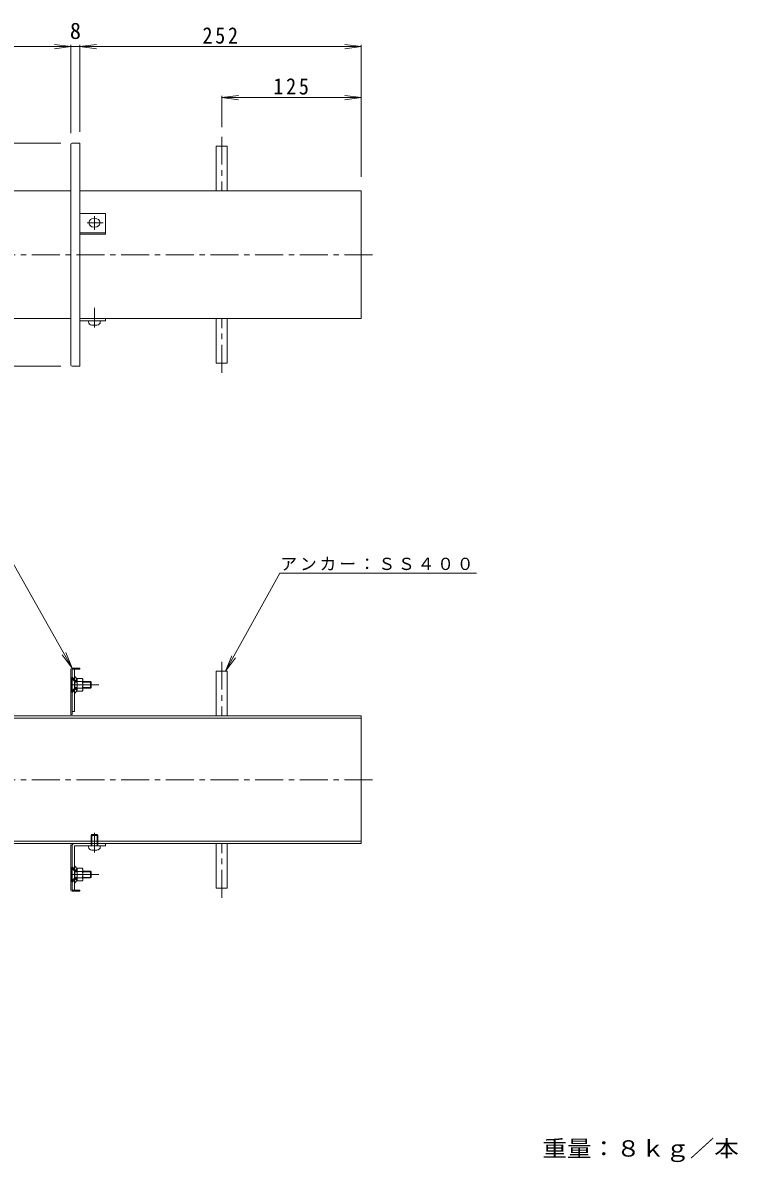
# Model space of a CAD drawing. Units: millimetres, scale not verified. Extents: x -789 to 919, y -676 to 453.
# Drawn here: x 278 to 919, y -568 to 453 of the extents above; entities that cross this region are included whole.
import ezdxf
from ezdxf.enums import TextEntityAlignment as Align

# ---------------------------------------------------------------- set-up
doc = ezdxf.new("R2010")
doc.units = ezdxf.units.MM
doc.header["$LTSCALE"] = 5
doc.linetypes.add('CHAIN1', pattern=[8, 5, -1, 1, -1])
doc.linetypes.add('DOUBLE_CHAIN1', pattern=[8.8, 5, -1, 0.6, -0.6, 0.6, -1])
for name, color, linetype, lineweight in [('0-0_通り芯', 3, 'Continuous', 9), ('0-4_その他', 7, 'Continuous', 9), ('0-5_寸法', 7, 'Continuous', 9), ('0-A', 7, 'DOUBLE_CHAIN1', 9), ('0-B', 6, 'Continuous', 9), ('0-E', 7, 'Continuous', 9)]:
    doc.layers.add(name, color=color, linetype=linetype, lineweight=lineweight)
doc.styles.add('ＭＳ ゴシック', font='')
doc.styles.get('ＭＳ ゴシック').set_extended_font_data('MS Gothic')

msp = doc.modelspace()

# ---------------------------------------------------------------- linework, layer by layer
at = {"layer": '0-0_通り芯'}
for p, q in [((226.081, 302.386), (321.082, 302.386)), ((321.082, 188.086), (226.081, 188.086)), ((226.081, -167.985), (581.081, -167.985)), ((226.081, -169.985), (581.081, -169.985)), ((581.081, -167.985), (581.081, -282.285)), ((226.081, -280.285), (581.081, -280.285)), ((581.081, -282.285), (226.081, -282.285))]:
    msp.add_line(p, q, dxfattribs=at)
at = {"layer": '0-0_通り芯', "linetype": 'CHAIN1'}
for p, q in [((591.082, 245.236), (-388.918, 245.236)), ((591.082, -225.135), (-388.919, -225.135))]:
    msp.add_line(p, q, dxfattribs=at)
at = {"layer": '0-0_通り芯'}
msp.add_lwpolyline([(329.081, 302.386), (581.081, 302.386), (581.081, 188.086), (329.081, 188.086)], dxfattribs=at)
at = {"layer": '0-4_その他'}
for p, q in [((-378.919, 431.659), (321.081, 431.659)), ((321.081, 431.659), (306.21, 433.617)), ((321.081, 431.659), (306.21, 433.617)), ((321.081, 431.659), (306.21, 429.701)), ((321.081, 431.659), (306.21, 429.701)), ((321.081, 354.236), (321.081, 433.159)), ((321.081, 364.236), (321.081, 433.159)), ((321.081, 431.659), (331.081, 431.659)), ((329.081, 431.659), (343.953, 433.617)), ((329.081, 355.236), (329.081, 433.159)), ((329.081, 431.659), (343.953, 429.701)), ((331.081, 431.659), (581.081, 431.659)), ((581.081, 431.659), (566.209, 433.617)), ((581.081, 431.659), (566.209, 429.701)), ((581.081, 315.012), (581.081, 433.159)), ((456.081, 386.052), (470.953, 388.01)), ((581.081, 386.052), (566.209, 388.01)), ((456.081, 359.52), (456.081, 387.552)), ((456.081, 386.052), (581.081, 386.052)), ((456.081, 386.052), (470.953, 384.094)), ((581.081, 386.052), (566.209, 384.094)), ((581.081, 376.052), (581.081, 384.552)), ((312.081, 345.236), (-471.576, 345.236)), ((312.081, 145.236), (-471.576, 145.236))]:
    msp.add_line(p, q, dxfattribs=at)
at = {"layer": '0-5_寸法'}
for p, q in [((322.081, -125.135), (246.441, 8.997)), ((459.503, -127.985), (508.179, -40.115)), ((508.179, -40.115), (684.094, -40.115)), ((322.081, -125.135), (316.482, -111.22)), ((322.081, -125.135), (313.071, -113.143)), ((459.503, -127.985), (464.996, -114.028)), ((459.503, -127.985), (468.422, -115.925))]:
    msp.add_line(p, q, dxfattribs=at)
at = {"layer": '0-A', "linetype": 'Continuous'}
for p, q in [((321.081, 344.236), (321.081, 302.386)), ((322.082, 345.236), (329.081, 345.236)), ((329.081, 264.71), (352.081, 264.71)), ((329.081, 186.086), (352.081, 186.086)), ((336.831, 185.086), (336.831, 186.086)), ((347.331, 185.086), (347.331, 186.086)), ((352.081, 186.086), (352.081, 188.086)), ((344.332, 182.086), (339.832, 182.086)), ((321.081, -126.135), (321.081, -166.635)), ((322.082, -125.135), (329.081, -125.135)), ((322.082, -126.135), (322.082, -133.221)), ((324.082, -126.135), (324.082, -163.985)), ((322.082, -133.221), (322.082, -147.05)), ((322.082, -147.05), (322.082, -166.635)), ((322.082, -166.635), (321.081, -166.635)), ((324.082, -163.985), (322.082, -163.985)), ((339.782, -274.285), (339.081, -274.985)), ((339.081, -274.985), (339.081, -284.285)), ((339.081, -274.985), (345.081, -274.985)), ((344.382, -274.285), (339.782, -274.285)), ((339.782, -284.285), (339.782, -274.285)), ((345.081, -274.985), (344.382, -274.285)), ((344.382, -274.285), (344.382, -284.285)), ((345.081, -274.985), (345.081, -284.285)), ((322.082, -283.635), (321.081, -283.635)), ((321.081, -324.135), (321.081, -283.635)), ((322.082, -303.221), (322.082, -283.635)), ((336.831, -285.285), (336.831, -284.285)), ((347.331, -285.285), (347.331, -284.285)), ((344.332, -288.285), (339.832, -288.285)), ((322.082, -317.05), (322.082, -303.221)), ((322.082, -324.135), (322.082, -317.05)), ((322.082, -325.135), (329.081, -325.135))]:
    msp.add_line(p, q, dxfattribs=at)
at = {"layer": '0-A', "linetype": 'CHAIN1'}
for p, q in [((342.081, 279.915), (342.081, 267.47)), ((335.54, 273.811), (349.764, 273.811)), ((342.081, 197.709), (342.081, 180.051)), ((346.081, -140.135), (319.522, -140.135)), ((326.144, -140.135), (332.484, -140.135)), ((342.081, -272.663), (342.081, -290.321)), ((346.081, -310.135), (319.522, -310.135)), ((326.144, -310.135), (332.484, -310.135))]:
    msp.add_line(p, q, dxfattribs=at)
at = {"layer": '0-A'}
for p, q in [((321.081, -133.635), (324.581, -137.135)), ((321.581, -146.135), (321.581, -134.135)), ((325.289, -136.428), (322.082, -133.221)), ((324.581, -137.135), (325.289, -136.428)), ((324.581, -137.135), (324.581, -143.135)), ((326.703, -137.135), (324.581, -137.135)), ((326.703, -137.635), (324.581, -137.635)), ((324.581, -142.635), (326.703, -142.635)), ((325.996, -137.135), (325.289, -136.428)), ((331.212, -137.249), (326.703, -137.249)), ((338.582, -137.135), (331.703, -137.135)), ((339.081, -137.635), (331.703, -137.635)), ((331.703, -142.635), (339.081, -142.635)), ((339.081, -137.635), (338.582, -137.135)), ((338.582, -137.135), (338.582, -143.135)), ((338.582, -143.135), (339.081, -142.635)), ((339.081, -142.635), (339.081, -137.635)), ((324.581, -143.135), (321.081, -146.635)), ((322.082, -147.05), (325.289, -143.842)), ((325.289, -143.842), (324.581, -143.135)), ((324.581, -143.135), (326.703, -143.135)), ((325.289, -143.842), (325.996, -143.135)), ((326.703, -143.022), (331.212, -143.022)), ((331.703, -143.135), (338.582, -143.135)), ((324.581, -307.135), (321.081, -303.635)), ((321.581, -304.135), (321.581, -316.135)), ((322.082, -303.221), (325.289, -306.428)), ((321.081, -316.635), (324.581, -313.135)), ((325.289, -313.842), (322.082, -317.05)), ((325.289, -306.428), (324.581, -307.135)), ((324.581, -313.135), (324.581, -307.135)), ((324.581, -307.135), (326.703, -307.135)), ((324.581, -307.635), (326.703, -307.635)), ((326.703, -312.635), (324.581, -312.635)), ((324.581, -313.135), (325.289, -313.842)), ((326.703, -313.135), (324.581, -313.135)), ((325.289, -306.428), (325.996, -307.135)), ((325.996, -313.135), (325.289, -313.842)), ((326.703, -307.249), (331.212, -307.249)), ((331.212, -313.022), (326.703, -313.022)), ((331.703, -307.135), (338.582, -307.135)), ((331.703, -307.635), (339.081, -307.635)), ((339.081, -312.635), (331.703, -312.635)), ((338.582, -313.135), (331.703, -313.135)), ((338.582, -307.135), (339.081, -307.635)), ((338.582, -313.135), (338.582, -307.135)), ((339.081, -312.635), (338.582, -313.135)), ((339.081, -307.635), (339.081, -312.635))]:
    msp.add_line(p, q, dxfattribs=at)
at = {"layer": '0-A', "linetype": 'Continuous'}
for points in [[(322.082, 145.236), (329.081, 145.236), (329.081, 345.236)], [(321.081, 146.236), (321.081, 186.736), (321.081, 302.386)], [(329.081, 282.031), (352.081, 282.031), (352.081, 263.71), (329.081, 263.71)], [(329.081, -125.135), (329.081, -126.135), (322.082, -126.135)], [(324.082, -324.135), (324.082, -284.285), (352.081, -284.285), (352.081, -282.285)], [(329.081, -325.135), (329.081, -324.135), (322.082, -324.135)]]:
    msp.add_lwpolyline(points, dxfattribs=at)
msp.add_lwpolyline([(347.081, 273.811), (346.554, 275.6), (345.617, 276.64), (344.317, 277.389), (342.081, 277.811), (339.845, 277.389), (338.546, 276.64), (337.609, 275.6), (337.081, 273.811), (337.609, 272.023), (338.546, 270.983), (339.845, 270.234), (342.081, 269.811), (344.317, 270.234), (345.617, 270.983), (346.554, 272.023)], close=True, dxfattribs=at)
at = {"layer": '0-A'}
for points in [[(325.289, -136.428), (326.703, -135.014), (324.082, -132.393)], [(324.082, -147.878), (326.703, -145.257), (325.289, -143.842)], [(324.082, -302.393), (326.703, -305.014), (325.289, -306.428)], [(325.289, -313.842), (326.703, -315.257), (324.082, -317.878)]]:
    msp.add_lwpolyline(points, dxfattribs=at)
for points in [[(326.703, -145.885), (331.212, -145.885), (331.703, -145.035), (331.703, -135.235), (331.212, -134.385), (326.703, -134.385)], [(326.703, -304.385), (331.212, -304.385), (331.703, -305.235), (331.703, -315.035), (331.212, -315.885), (326.703, -315.885)]]:
    msp.add_lwpolyline(points, close=True, dxfattribs=at)
at = {"layer": '0-A', "linetype": 'Continuous'}
for centre, radius, start, end in [((322.082, 344.236), 1, 90, 180), ((339.832, 185.086), 3, 180, 270), ((344.332, 185.086), 3, 270, 0), ((322.082, 146.236), 1, 180, 270), ((322.082, -126.135), 1, 90, 180), ((324.082, -284.285), 2, 90, 180), ((339.832, -285.285), 3, 180, 270), ((344.332, -285.285), 3, 270, 0), ((322.082, -324.135), 1, 180, 270)]:
    msp.add_arc(centre, radius, start, end, dxfattribs=at)
at = {"layer": '0-A'}
for centre, radius, start, end in [((329.44, -135.842), 2.262, 321.54424, 30), ((322.967, -140.135), 8.736, 340.7039, 19.29608), ((329.44, -144.429), 2.262, 330, 38.45575), ((329.44, -305.842), 2.262, 321.54424, 30), ((322.967, -310.135), 8.736, 340.7039, 19.29608), ((329.44, -314.429), 2.262, 330, 38.45575)]:
    msp.add_arc(centre, radius, start, end, dxfattribs=at)
at = {"layer": '0-B', "linetype": 'CHAIN1'}
for p, q in [((456.082, 350.933), (456.082, 302.386)), ((456.082, 139.54), (456.082, 188.086)), ((456.082, -119.439), (456.082, -167.985)), ((456.082, -330.832), (456.082, -282.285))]:
    msp.add_line(p, q, dxfattribs=at)
at = {"layer": '0-B'}
for points in [[(451.081, 302.386), (451.081, 342.387), (461.082, 342.387), (461.082, 302.386)], [(451.081, 188.086), (451.081, 148.086), (461.082, 148.086), (461.082, 188.086)], [(451.081, -167.985), (451.081, -127.985), (461.082, -127.985), (461.082, -167.985)], [(451.081, -282.285), (451.081, -322.285), (461.082, -322.285), (461.082, -282.285)]]:
    msp.add_lwpolyline(points, dxfattribs=at)

# ---------------------------------------------------------------- texts
at = {"layer": '0-4_その他', "color": 2, "style": 'ＭＳ ゴシック'}
msp.add_text('8', height=14.66, dxfattribs=at).set_placement((320.081, 434.159), align=Align.BOTTOM_LEFT)
at = {"layer": '0-4_その他', "color": 2, "char_height": 14.66, "attachment_point": 7, "style": 'ＭＳ ゴシック'}
for s, insert in [('\\T1.27;\\W0.9;252', (438.831, 434.159)), ('\\T1.27;\\W0.9;125', (502.331, 388.552))]:
    msp.add_mtext(s, dxfattribs=dict(at, insert=insert))
at = {"layer": '0-5_寸法', "insert": (508.576, -37.816), "char_height": 11, "attachment_point": 7, "style": 'ＭＳ ゴシック'}
msp.add_mtext('\\T1.17;アンカー：ＳＳ４００', dxfattribs=at)
at = {"layer": '0-E', "color": 2, "style": 'ＭＳ ゴシック', "width": 1.1}
msp.add_text('重量：８ｋｇ／本', height=14.66, dxfattribs=at).set_placement((743.219, -567.255), align=Align.BOTTOM_LEFT)

doc.saveas('drawing.dxf')
